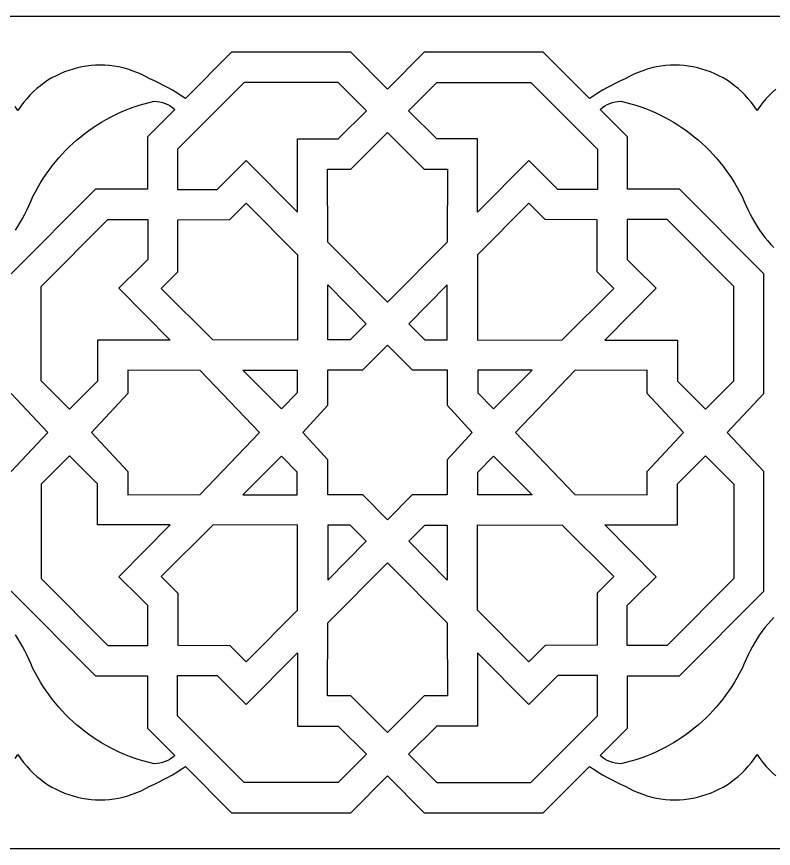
# Model space of a CAD drawing. Extents: x -364 to 370, y 80 to 163.
# Drawn here: x 210.9 to 286.5, y 80.4 to 163.4 of the extents above; entities that cross this region are included whole.
import ezdxf

# ---------------------------------------------------------------- set-up
doc = ezdxf.new("R2010")
doc.units = 0
doc.layers.add('LAYER_1', color=18, linetype='CONTINUOUS')

msp = doc.modelspace()

# ---------------------------------------------------------------- linework, layer by layer
at = {"layer": 'LAYER_1'}
for points in [[(-364.203, 80.388), (-241.776, 80.388), (-119.349, 80.388), (3.079, 80.388), (125.506, 80.388), (247.933, 80.388), (370.36, 80.388), (370.36, 163.388), (247.933, 163.388), (125.506, 163.388), (3.079, 163.388), (-119.349, 163.388), (-241.776, 163.388), (-364.203, 163.388)], [(238.95, 143.89), (238.959, 151.18), (241.906, 151.18), (243.022, 151.18), (245.822, 153.995), (243.012, 156.83), (233.619, 156.827), (226.975, 150.153), (226.982, 146.15), (230.942, 146.15), (231.731, 146.944), (233.815, 149.038)], [(256.917, 143.89), (256.908, 151.18), (253.961, 151.18), (252.845, 151.18), (250.045, 153.995), (252.855, 156.83), (262.248, 156.827), (268.892, 150.153), (268.885, 146.15), (264.925, 146.15), (264.136, 146.944), (262.052, 149.038)], [(247.933, 134.885), (241.963, 140.883), (241.934, 148.16), (244.266, 148.16), (247.933, 151.828), (251.601, 148.16), (253.932, 148.16), (253.904, 140.883)], [(238.939, 131.114), (238.944, 131.104), (230.486, 131.129), (225.347, 136.255), (226.995, 137.912), (227.009, 143.117), (232.186, 143.131), (233.835, 144.788), (238.934, 139.621)], [(256.928, 131.114), (256.923, 131.104), (265.381, 131.129), (270.52, 136.255), (268.871, 137.912), (268.858, 143.117), (263.68, 143.131), (262.032, 144.788), (256.933, 139.621)], [(226.24, 131.114), (218.987, 131.104), (218.987, 128.142), (218.987, 127.02), (216.188, 124.206), (213.367, 127.03), (213.37, 136.472), (220.01, 143.151), (223.991, 143.144), (223.991, 139.163), (223.202, 138.37), (221.118, 136.275)], [(269.627, 131.114), (276.879, 131.104), (276.879, 128.142), (276.879, 127.02), (279.679, 124.206), (282.499, 127.03), (282.497, 136.472), (275.857, 143.151), (271.876, 143.144), (271.876, 139.163), (272.665, 138.37), (274.748, 136.275)], [(245.809, 132.746), (244.216, 131.145), (241.963, 131.145), (241.963, 136.612)], [(250.058, 132.746), (251.651, 131.145), (253.904, 131.145), (253.904, 136.612)], [(239.49, 121.888), (241.963, 124.609), (241.963, 128.125), (245.46, 128.125), (247.933, 130.611), (250.406, 128.125), (253.904, 128.125), (253.904, 124.609), (256.377, 121.888), (253.904, 119.167), (253.904, 115.651), (250.406, 115.651), (247.933, 113.165), (245.46, 115.651), (241.963, 115.651), (241.963, 119.167)], [(235.158, 121.888), (229.232, 128.084), (221.992, 128.113), (221.992, 125.769), (218.383, 121.888), (221.992, 118.007), (221.992, 115.663), (229.232, 115.692)], [(237.336, 124.243), (233.49, 128.109), (238.929, 128.109), (238.929, 125.845)], [(258.531, 124.243), (262.376, 128.109), (256.938, 128.109), (256.938, 125.845)], [(277.484, 121.888), (273.875, 125.769), (273.875, 128.113), (266.635, 128.084), (260.709, 121.888), (266.635, 115.692), (273.875, 115.663), (273.875, 118.007)], [(226.24, 112.662), (218.987, 112.672), (218.987, 115.634), (218.987, 116.756), (216.188, 119.57), (213.367, 116.746), (213.37, 107.303), (220.01, 100.625), (223.991, 100.632), (223.991, 104.613), (223.202, 105.406), (221.118, 107.501)], [(237.336, 119.532), (233.49, 115.667), (238.929, 115.667), (238.929, 117.931)], [(258.531, 119.532), (262.376, 115.667), (256.938, 115.667), (256.938, 117.931)], [(269.627, 112.662), (276.879, 112.672), (276.879, 115.634), (276.879, 116.756), (279.679, 119.57), (282.499, 116.746), (282.497, 107.303), (275.857, 100.625), (271.876, 100.632), (271.876, 104.613), (272.665, 105.406), (274.748, 107.501)], [(238.939, 112.662), (238.944, 112.672), (230.486, 112.647), (225.347, 107.521), (226.995, 105.864), (227.009, 100.659), (232.186, 100.645), (233.835, 98.988), (238.934, 104.155)], [(245.809, 111.03), (244.216, 112.631), (241.963, 112.631), (241.963, 107.164)], [(250.058, 111.03), (251.651, 112.631), (253.904, 112.631), (253.904, 107.164)], [(256.928, 112.662), (256.923, 112.672), (265.381, 112.647), (270.52, 107.521), (268.871, 105.864), (268.858, 100.659), (263.68, 100.645), (262.032, 98.988), (256.933, 104.155)], [(247.933, 91.948), (244.266, 95.616), (241.934, 95.616), (241.963, 102.893), (247.933, 108.891), (253.904, 102.893), (253.932, 95.616), (251.601, 95.616)], [(238.95, 99.886), (238.959, 92.596), (241.906, 92.596), (243.022, 92.596), (245.822, 89.781), (243.012, 86.946), (233.619, 86.949), (226.975, 93.623), (226.982, 97.625), (230.942, 97.625), (231.731, 96.832), (233.815, 94.738)], [(256.917, 99.886), (256.908, 92.596), (253.961, 92.596), (252.845, 92.596), (250.045, 89.781), (252.855, 86.946), (262.248, 86.949), (268.892, 93.623), (268.885, 97.625), (264.925, 97.625), (264.136, 96.832), (262.052, 94.738)]]:
    msp.add_lwpolyline(points, close=True, dxfattribs=at)
for points in [[(286.718, 156.166), (286.37, 155.852), (286.034, 155.521), (285.711, 155.172), (285.402, 154.808), (285.107, 154.426), (284.828, 154.029), (284.554, 154.437), (284.264, 154.826), (283.959, 155.198), (283.637, 155.551), (283.302, 155.885), (282.953, 156.2), (282.591, 156.497), (282.217, 156.774), (281.831, 157.032), (281.435, 157.27), (281.03, 157.488), (280.616, 157.687), (280.193, 157.865), (279.763, 158.023), (279.327, 158.161), (278.885, 158.278), (278.438, 158.373), (277.987, 158.448), (277.532, 158.502), (277.075, 158.534), (276.616, 158.544), (276.156, 158.533), (275.696, 158.499), (275.237, 158.443), (274.778, 158.365), (274.322, 158.264), (273.869, 158.141), (273.42, 157.994), (272.975, 157.824), (272.536, 157.631), (272.102, 157.415), (271.676, 157.174), (271.207, 156.972), (270.745, 156.757), (270.289, 156.529), (269.84, 156.289), (269.397, 156.036), (268.962, 155.77), (268.534, 155.493), (268.114, 155.203), (263.492, 159.847), (251.608, 159.85), (247.933, 156.143), (244.259, 159.85), (232.375, 159.847), (227.753, 155.203), (227.332, 155.493), (226.905, 155.77), (226.469, 156.036), (226.027, 156.289), (225.578, 156.529), (225.122, 156.757), (224.66, 156.972), (224.191, 157.174), (223.765, 157.415), (223.331, 157.631), (222.892, 157.824), (222.447, 157.994), (221.997, 158.141), (221.544, 158.264), (221.088, 158.365), (220.63, 158.443), (220.171, 158.499), (219.711, 158.533), (219.251, 158.544), (218.792, 158.534), (218.335, 158.502), (217.88, 158.448), (217.429, 158.373), (216.982, 158.278), (216.54, 158.161), (216.103, 158.023), (215.674, 157.865), (215.251, 157.687), (214.837, 157.488), (214.431, 157.27), (214.035, 157.032), (213.65, 156.774), (213.276, 156.497), (212.914, 156.2), (212.565, 155.885), (212.229, 155.551), (211.908, 155.198), (211.602, 154.826), (211.312, 154.437), (211.039, 154.029), (210.76, 154.426)], [(210.777, 142.08), (211.029, 142.46), (211.27, 142.849), (211.501, 143.249), (211.722, 143.66), (211.931, 144.08), (212.128, 144.51), (212.314, 144.95), (212.538, 145.423), (212.775, 145.888), (213.024, 146.345), (213.286, 146.793), (213.56, 147.232), (213.846, 147.661), (214.143, 148.082), (214.452, 148.492), (214.772, 148.893), (215.104, 149.284), (215.445, 149.665), (215.797, 150.035), (216.16, 150.395), (216.532, 150.744), (216.914, 151.082), (217.305, 151.408), (217.706, 151.724), (218.115, 152.027), (218.533, 152.319), (218.959, 152.599), (219.394, 152.867), (219.836, 153.122), (220.287, 153.364), (220.744, 153.594), (221.209, 153.811), (221.68, 154.014), (222.159, 154.204), (222.643, 154.38), (223.134, 154.543), (223.631, 154.691), (224.133, 154.825), (224.641, 154.945), (224.925, 154.929), (225.204, 154.887), (225.477, 154.82), (225.741, 154.728), (225.996, 154.613), (226.239, 154.474), (226.47, 154.313), (226.685, 154.131), (223.969, 151.402), (223.978, 146.164), (218.767, 146.173), (210.366, 137.723)], [(286.494, 103.438), (286.195, 103.11), (285.905, 102.773), (285.624, 102.424), (285.352, 102.065), (285.09, 101.696), (284.838, 101.316), (284.596, 100.926), (284.365, 100.526), (284.145, 100.116), (283.936, 99.696), (283.738, 99.266), (283.553, 98.826), (283.329, 98.353), (283.092, 97.887), (282.843, 97.431), (282.581, 96.983), (282.307, 96.544), (282.021, 96.115), (281.723, 95.694), (281.414, 95.284), (281.094, 94.883), (280.763, 94.492), (280.422, 94.111), (280.069, 93.741), (279.707, 93.381), (279.335, 93.032), (278.953, 92.694), (278.562, 92.368), (278.161, 92.052), (277.752, 91.749), (277.334, 91.457), (276.907, 91.177), (276.473, 90.909), (276.03, 90.654), (275.58, 90.412), (275.123, 90.182), (274.658, 89.965), (274.186, 89.762), (273.708, 89.572), (273.223, 89.396), (272.733, 89.233), (272.236, 89.085), (271.734, 88.951), (271.226, 88.831), (270.942, 88.847), (270.663, 88.889), (270.39, 88.956), (270.126, 89.048), (269.871, 89.163), (269.628, 89.302), (269.397, 89.463), (269.182, 89.645), (271.898, 92.374), (271.889, 97.612), (277.1, 97.603), (285.5, 106.053), (285.504, 117.999), (281.857, 121.888), (285.504, 125.777), (285.5, 137.723), (277.1, 146.173), (271.889, 146.164), (271.898, 151.402), (269.182, 154.131), (269.397, 154.313), (269.628, 154.474), (269.871, 154.613), (270.126, 154.728), (270.39, 154.82), (270.663, 154.887), (270.942, 154.929), (271.226, 154.945), (271.734, 154.825), (272.236, 154.691), (272.733, 154.543), (273.223, 154.38), (273.708, 154.204), (274.186, 154.014), (274.658, 153.811), (275.123, 153.594), (275.58, 153.364), (276.03, 153.122), (276.473, 152.867), (276.907, 152.599), (277.334, 152.319), (277.752, 152.027), (278.161, 151.724), (278.562, 151.408), (278.953, 151.082), (279.335, 150.744), (279.707, 150.395), (280.069, 150.035), (280.422, 149.665), (280.763, 149.284), (281.094, 148.893), (281.414, 148.492), (281.723, 148.082), (282.021, 147.661), (282.307, 147.232), (282.581, 146.793), (282.843, 146.345), (283.092, 145.888), (283.329, 145.423), (283.553, 144.95), (283.738, 144.51), (283.936, 144.08), (284.145, 143.66), (284.365, 143.249), (284.596, 142.849), (284.838, 142.46), (285.09, 142.08), (285.352, 141.711), (285.624, 141.352), (285.905, 141.003), (286.195, 140.665), (286.494, 140.338)], [(210.363, 125.777), (214.01, 121.888), (210.363, 117.999)], [(210.366, 106.053), (218.767, 97.603), (223.978, 97.612), (223.969, 92.374), (226.685, 89.645), (226.47, 89.463), (226.239, 89.302), (225.996, 89.163), (225.741, 89.048), (225.477, 88.956), (225.204, 88.889), (224.925, 88.847), (224.641, 88.831), (224.133, 88.951), (223.631, 89.085), (223.134, 89.233), (222.643, 89.396), (222.159, 89.572), (221.68, 89.762), (221.209, 89.965), (220.744, 90.182), (220.287, 90.412), (219.836, 90.654), (219.394, 90.909), (218.959, 91.177), (218.533, 91.457), (218.115, 91.749), (217.706, 92.052), (217.305, 92.368), (216.914, 92.694), (216.532, 93.032), (216.16, 93.381), (215.797, 93.741), (215.445, 94.111), (215.104, 94.492), (214.772, 94.883), (214.452, 95.284), (214.143, 95.694), (213.846, 96.115), (213.56, 96.544), (213.286, 96.983), (213.024, 97.431), (212.775, 97.887), (212.538, 98.353), (212.314, 98.826), (212.128, 99.266), (211.931, 99.696), (211.722, 100.116), (211.501, 100.526), (211.27, 100.926), (211.029, 101.316), (210.777, 101.696)], [(210.76, 89.35), (211.039, 89.747), (211.312, 89.339), (211.602, 88.95), (211.908, 88.578), (212.229, 88.225), (212.565, 87.891), (212.914, 87.576), (213.276, 87.279), (213.65, 87.002), (214.035, 86.744), (214.431, 86.506), (214.837, 86.288), (215.251, 86.089), (215.674, 85.911), (216.103, 85.753), (216.54, 85.615), (216.982, 85.498), (217.429, 85.403), (217.88, 85.328), (218.335, 85.274), (218.792, 85.242), (219.251, 85.232), (219.711, 85.243), (220.171, 85.277), (220.63, 85.333), (221.088, 85.411), (221.544, 85.512), (221.997, 85.635), (222.447, 85.782), (222.892, 85.952), (223.331, 86.145), (223.765, 86.361), (224.191, 86.602), (224.66, 86.804), (225.122, 87.019), (225.578, 87.247), (226.027, 87.487), (226.469, 87.74), (226.905, 88.005), (227.332, 88.283), (227.753, 88.573), (232.375, 83.929), (244.259, 83.926), (247.933, 87.633), (251.608, 83.926), (263.492, 83.929), (268.114, 88.573), (268.534, 88.283), (268.962, 88.005), (269.397, 87.74), (269.84, 87.487), (270.289, 87.247), (270.745, 87.019), (271.207, 86.804), (271.676, 86.602), (272.102, 86.361), (272.536, 86.145), (272.975, 85.952), (273.42, 85.782), (273.869, 85.635), (274.322, 85.512), (274.778, 85.411), (275.237, 85.333), (275.696, 85.277), (276.156, 85.243), (276.616, 85.232), (277.075, 85.242), (277.532, 85.274), (277.987, 85.328), (278.438, 85.403), (278.885, 85.498), (279.327, 85.615), (279.763, 85.753), (280.193, 85.911), (280.616, 86.089), (281.03, 86.288), (281.435, 86.506), (281.831, 86.744), (282.217, 87.002), (282.591, 87.279), (282.953, 87.576), (283.302, 87.891), (283.637, 88.225), (283.959, 88.578), (284.264, 88.95), (284.554, 89.339), (284.828, 89.747), (285.107, 89.35), (285.402, 88.968), (285.711, 88.604), (286.034, 88.255), (286.37, 87.924), (286.718, 87.61)]]:
    msp.add_lwpolyline(points, dxfattribs=at)

doc.saveas('drawing.dxf')
